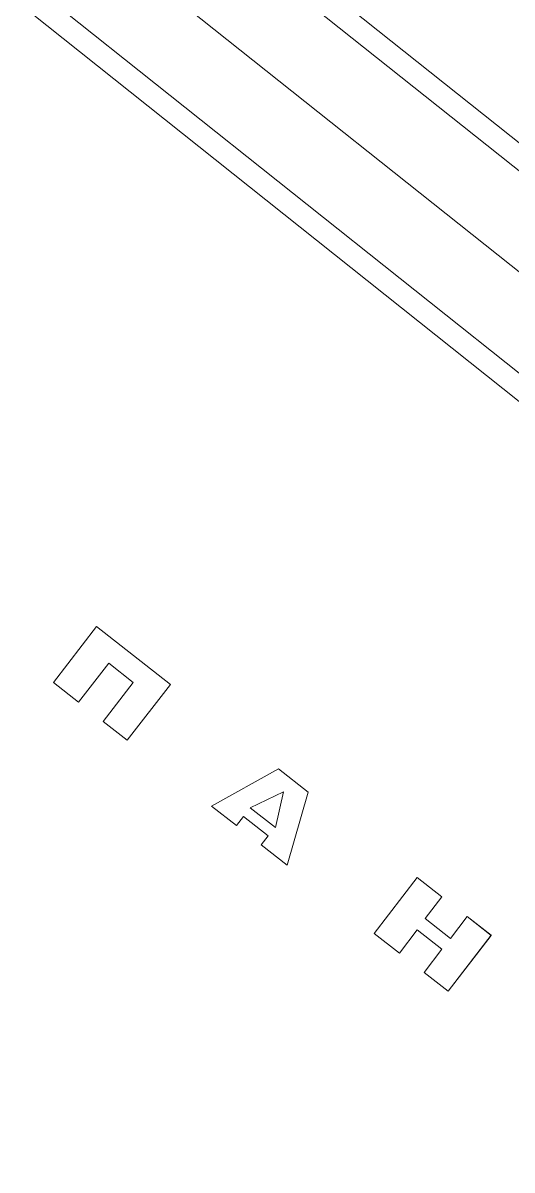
# Model space of a CAD drawing. Header units: millimetres. Extents: x -229914 to 856942, y -268655 to 87212.
# Drawn here: x -140909.6 to -140852.7, y 23669.7 to 23803.1 of the extents above; entities that cross this region are included whole.
import ezdxf

# ---------------------------------------------------------------- set-up
doc = ezdxf.new("R2010")
doc.units = ezdxf.units.MM

# ---------------------------------------------------------------- blocks, each defined once
blk = doc.blocks.new('Т912NEW')
at = {"color": 7, "linetype": 'Continuous', "lineweight": 15}
for p, q in [((-3077.25, 18.93), (-2101.25, 18.93)), ((-3077.25, 16.36), (-2101.25, 16.36)), ((-3089.25, 7.17), (-2089.25, 7.17)), ((-2101.25, -2.03), (-3077.25, -2.03)), ((-2101.25, -4.6), (-3077.25, -4.6)), ((-2700.49, -55.71), (-2689.58, -55.61)), ((-2700.49, -55.71), (-2689.58, -55.62)), ((-2700.49, -55.71), (-2700.49, -55.71)), ((-2700.37, -63.92), (-2700.49, -55.71)), ((-2689.58, -55.61), (-2689.46, -63.81)), ((-2689.58, -55.62), (-2689.58, -55.61)), ((-2689.58, -55.62), (-2689.46, -63.82)), ((-2677.01, -63.71), (-2673.62, -55.47)), ((-2677.01, -63.72), (-2673.62, -55.48)), ((-2673.62, -55.47), (-2669.24, -55.44)), ((-2673.62, -55.48), (-2669.24, -55.44)), ((-2673.62, -55.48), (-2673.62, -55.47)), ((-2669.24, -55.44), (-2665.84, -63.61)), ((-2669.24, -55.44), (-2665.84, -63.61)), ((-2669.24, -55.44), (-2669.24, -55.44)), ((-2653.13, -55.3), (-2649.5, -55.26)), ((-2653.13, -55.3), (-2649.5, -55.27)), ((-2653.01, -63.51), (-2653.13, -55.3)), ((-2653.13, -55.3), (-2653.13, -55.3)), ((-2649.5, -55.26), (-2649.44, -58.47)), ((-2649.5, -55.27), (-2649.5, -55.26)), ((-2649.5, -55.27), (-2649.44, -58.47)), ((-2645.75, -55.23), (-2642.22, -55.2)), ((-2645.75, -55.24), (-2642.22, -55.21)), ((-2645.75, -55.24), (-2645.75, -55.23)), ((-2645.69, -58.44), (-2645.75, -55.24)), ((-2642.22, -55.2), (-2642.1, -63.4)), ((-2642.22, -55.21), (-2642.22, -55.2)), ((-2642.22, -55.21), (-2642.1, -63.4)), ((-2673.37, -61.06), (-2671.51, -57.19)), ((-2669.64, -61.03), (-2671.51, -57.19)), ((-2693.09, -58.13), (-2696.72, -58.16)), ((-2696.72, -58.16), (-2696.64, -63.88)), ((-2696.72, -58.16), (-2696.64, -63.89)), ((-2693, -63.85), (-2693.09, -58.13)), ((-2649.44, -58.47), (-2645.69, -58.43)), ((-2649.44, -58.47), (-2645.69, -58.44)), ((-2649.44, -58.47), (-2649.44, -58.47)), ((-2645.7, -60.03), (-2649.33, -60.06)), ((-2645.64, -63.44), (-2645.7, -60.03)), ((-2673.37, -61.06), (-2669.64, -61.03)), ((-2673.37, -61.06), (-2669.64, -61.03)), ((-2649.33, -60.06), (-2649.28, -63.47)), ((-2649.33, -60.06), (-2649.28, -63.47)), ((-2669.73, -62.31), (-2673.36, -62.34)), ((-2673.36, -62.34), (-2673.34, -63.68)), ((-2673.36, -62.34), (-2673.34, -63.68)), ((-2669.71, -63.65), (-2669.73, -62.31)), ((-2700.37, -63.92), (-2696.64, -63.89)), ((-2696.64, -63.89), (-2696.64, -63.88)), ((-2689.46, -63.82), (-2693, -63.85)), ((-2689.46, -63.82), (-2689.46, -63.81)), ((-2677.01, -63.72), (-2673.34, -63.68)), ((-2677.01, -63.72), (-2677.01, -63.71)), ((-2673.34, -63.68), (-2673.34, -63.68)), ((-2665.84, -63.61), (-2669.71, -63.65)), ((-2665.84, -63.61), (-2665.84, -63.61)), ((-2653.01, -63.51), (-2649.28, -63.47)), ((-2649.28, -63.47), (-2649.28, -63.47)), ((-2642.1, -63.4), (-2645.64, -63.44)), ((-2642.1, -63.4), (-2642.1, -63.4))]:
    blk.add_line(p, q, dxfattribs=at)

msp = doc.modelspace()

# ---------------------------------------------------------------- block references
at = {"rotation": 321.4676820499667}
msp.add_blockref('Т912NEW', (-138753.82306, 22094.20638), dxfattribs=at)

doc.saveas('drawing.dxf')
